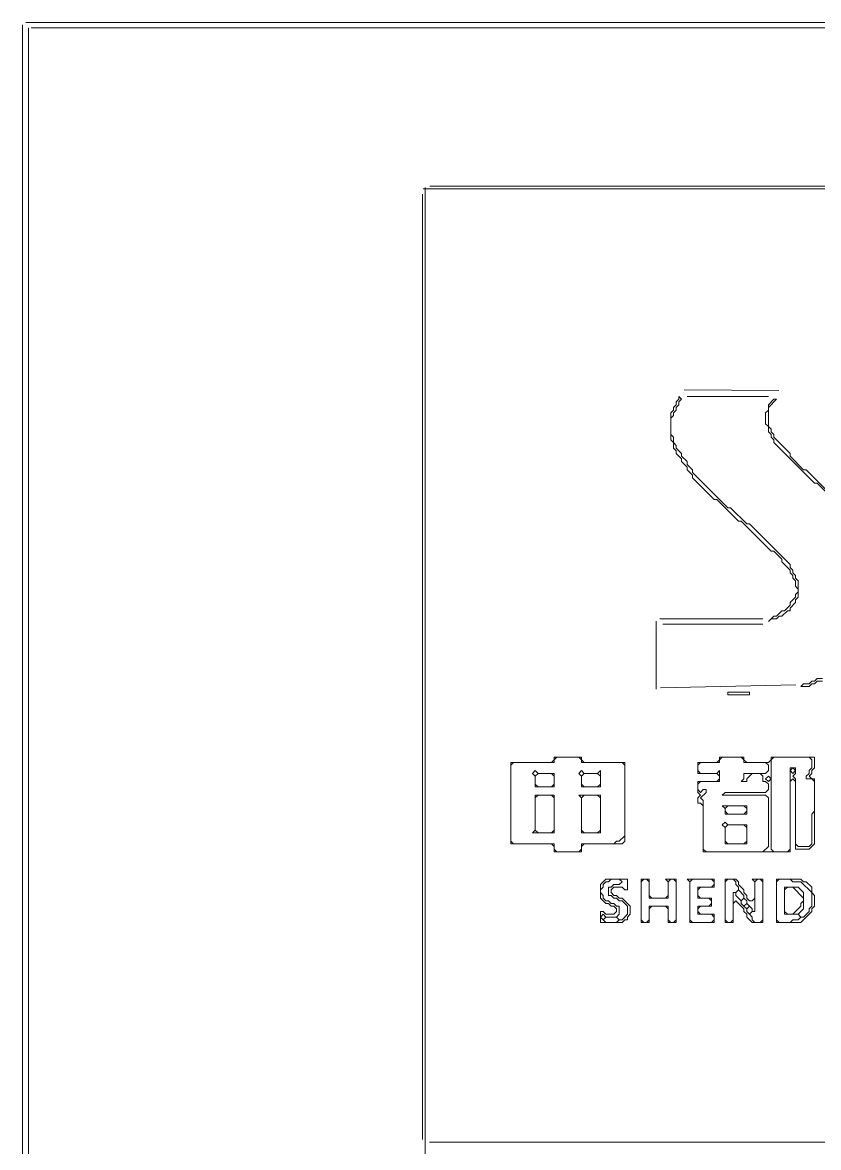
# Model space of a CAD drawing. Extents: x 58 to 1299, y 68 to 1824.
# Drawn here: x 57.8 to 351.5, y 1409 to 1824 of the extents above; entities that cross this region are included whole.
import ezdxf

# ---------------------------------------------------------------- set-up
doc = ezdxf.new("R2010")
doc.units = 0
doc.layers.add('TEXT_FALLBACK_OUTLINE', color=2, linetype='Continuous', lineweight=0)
doc.layers.add('TRACE_STRAIGHT', color=5, linetype='Continuous', lineweight=0)

msp = doc.modelspace()

# ---------------------------------------------------------------- linework, layer by layer
at = {"layer": 'TEXT_FALLBACK_OUTLINE', "color": 2}
for points in [[(300, 1686), (300, 1685), (299, 1684), (299, 1683), (298, 1682), (298, 1681), (297, 1680), (297, 1670), (298, 1669), (298, 1667), (299, 1666), (299, 1665), (301, 1663), (301, 1662), (303, 1660), (303, 1659), (305, 1657), (305, 1656), (313, 1648), (314, 1648), (322, 1640), (323, 1640), (334, 1629), (335, 1629), (338, 1626), (338, 1625), (341, 1622), (341, 1621), (342, 1620), (342, 1619), (343, 1618), (343, 1616), (344, 1615), (344, 1614), (343, 1613), (343, 1612), (341, 1610), (341, 1609), (339, 1607), (338, 1607), (336, 1605), (335, 1605), (333, 1603), (334, 1604), (336, 1604), (337, 1605), (338, 1605), (340, 1607), (341, 1607), (341, 1608), (343, 1610), (343, 1611), (344, 1612), (344, 1618), (343, 1619), (343, 1620), (342, 1621), (342, 1622), (341, 1623), (341, 1624), (326, 1639), (325, 1639), (319, 1645), (318, 1645)], [(318, 1645), (305, 1658), (305, 1659), (303, 1661), (303, 1662), (301, 1664), (301, 1665), (299, 1667), (299, 1668), (298, 1669), (298, 1671), (297, 1672), (297, 1678), (298, 1679), (298, 1680), (299, 1681), (299, 1682), (300, 1683), (300, 1684), (301, 1685), (300, 1686)], [(335, 1685), (333, 1683), (333, 1681), (332, 1680), (332, 1676), (333, 1675), (333, 1673), (334, 1672), (334, 1671), (335, 1670), (335, 1669), (350, 1654), (351, 1654), (361, 1644)], [(354, 1652), (347, 1659), (346, 1659), (341, 1664), (341, 1665), (335, 1671), (335, 1672), (334, 1673), (334, 1674), (333, 1675), (333, 1682), (336, 1685), (335, 1685)], [(353, 1582), (351, 1582), (350, 1581), (349, 1581), (348, 1580), (346, 1580), (345, 1579), (348, 1579), (349, 1580), (350, 1580), (351, 1581), (353, 1581)]]:
    msp.add_lwpolyline(points, dxfattribs=at)
for points in [[(318, 1577), (326, 1577), (326, 1576), (318, 1576)], [(254, 1553), (254, 1552), (253, 1551), (238, 1551), (238, 1521), (253, 1521), (254, 1520), (254, 1518), (264, 1518), (264, 1520), (265, 1521), (279, 1521), (280, 1522), (280, 1551), (265, 1551), (264, 1552), (264, 1553)], [(254, 1552), (255, 1553), (263, 1553), (264, 1552), (264, 1551), (279, 1551), (280, 1550), (280, 1524), (278, 1522), (277, 1522), (276, 1521), (264, 1521), (264, 1519), (263, 1518), (255, 1518), (254, 1519), (254, 1521), (239, 1521), (238, 1522), (238, 1550), (239, 1551), (254, 1551)], [(315, 1553), (315, 1552), (314, 1551), (307, 1551), (307, 1547), (314, 1547), (315, 1546), (315, 1545), (314, 1544), (307, 1544), (307, 1540), (308, 1539), (307, 1538), (307, 1536), (308, 1536), (309, 1535), (309, 1518), (341, 1518), (341, 1544), (342, 1545), (343, 1544), (343, 1519), (348, 1519), (350, 1521), (350, 1545), (349, 1545), (348, 1546), (349, 1547), (349, 1548), (350, 1549), (350, 1553), (334, 1553), (334, 1552), (333, 1551), (325, 1551), (324, 1552), (324, 1553)], [(315, 1552), (316, 1553), (323, 1553), (324, 1552), (324, 1551), (332, 1551), (333, 1550), (333, 1548), (332, 1547), (324, 1547), (324, 1545), (323, 1544), (325, 1544), (325, 1545), (327, 1547), (330, 1547), (331, 1546), (331, 1544), (332, 1544), (333, 1543), (333, 1541), (332, 1540), (317, 1540), (316, 1539), (332, 1539), (333, 1538), (333, 1520), (331, 1518), (310, 1518), (309, 1519), (309, 1537), (308, 1538), (310, 1540), (310, 1541), (309, 1541), (308, 1540), (307, 1541), (307, 1543), (308, 1544), (315, 1544), (315, 1548), (314, 1547), (308, 1547), (307, 1548), (307, 1550), (308, 1551), (315, 1551)], [(334, 1552), (335, 1553), (348, 1553), (349, 1552), (349, 1549), (348, 1548), (348, 1547), (347, 1546), (347, 1545), (349, 1545), (350, 1544), (350, 1533), (349, 1532), (349, 1521), (348, 1520), (344, 1520), (343, 1521), (343, 1545), (342, 1546), (343, 1547), (343, 1549), (341, 1549), (341, 1519), (340, 1518), (335, 1518), (334, 1519)], [(341, 1548), (342, 1549), (343, 1548), (342, 1547)], [(247, 1548), (246, 1547), (247, 1546), (247, 1542), (254, 1542), (254, 1547), (248, 1547)], [(247, 1546), (248, 1547), (253, 1547), (254, 1546), (254, 1543), (253, 1542), (248, 1542), (247, 1543)], [(264, 1548), (263, 1547), (264, 1546), (264, 1542), (271, 1542), (271, 1548), (270, 1547), (265, 1547)], [(264, 1546), (265, 1547), (270, 1547), (271, 1546), (271, 1543), (270, 1542), (265, 1542), (264, 1543)], [(332, 1545), (333, 1546), (334, 1545), (333, 1544)], [(247, 1539), (247, 1526), (246, 1525), (254, 1525), (254, 1539)], [(247, 1538), (248, 1539), (253, 1539), (254, 1538), (254, 1526), (253, 1525), (248, 1525), (247, 1526)], [(263, 1539), (264, 1538), (264, 1525), (271, 1525), (271, 1539)], [(264, 1538), (265, 1539), (270, 1539), (271, 1538), (271, 1526), (270, 1525), (265, 1525), (264, 1526)], [(316, 1535), (317, 1534), (317, 1532), (325, 1532), (325, 1535)], [(317, 1534), (318, 1535), (324, 1535), (325, 1534), (325, 1533), (324, 1532), (318, 1532), (317, 1533)], [(317, 1529), (316, 1528), (317, 1527), (317, 1521), (325, 1521), (325, 1528), (318, 1528)], [(317, 1527), (318, 1528), (324, 1528), (325, 1527), (325, 1522), (324, 1521), (318, 1521), (317, 1522)], [(273, 1508), (271, 1506), (271, 1501), (273, 1499), (274, 1499), (275, 1498), (276, 1498), (277, 1497), (277, 1496), (276, 1495), (273, 1495), (272, 1496), (271, 1496), (271, 1492), (279, 1492), (280, 1493), (281, 1493), (281, 1494), (282, 1495), (282, 1498), (279, 1501), (278, 1501), (277, 1502), (276, 1502), (275, 1503), (275, 1504), (276, 1505), (279, 1505), (280, 1504), (281, 1504), (281, 1508)], [(274, 1507), (275, 1508), (278, 1508), (279, 1507), (278, 1506), (276, 1506), (275, 1505), (274, 1505), (274, 1502), (275, 1502), (276, 1501), (277, 1501), (278, 1500), (279, 1500), (281, 1498), (281, 1495), (279, 1493), (278, 1493), (277, 1494), (278, 1495), (278, 1498), (277, 1498), (276, 1499), (275, 1499), (274, 1500), (273, 1500), (272, 1501), (272, 1502), (271, 1503), (271, 1504), (272, 1505), (272, 1506), (273, 1507)], [(286, 1508), (286, 1492), (289, 1492), (289, 1497), (290, 1498), (295, 1498), (296, 1497), (296, 1492), (299, 1492), (299, 1508), (295, 1508), (296, 1507), (296, 1502), (295, 1501), (290, 1501), (289, 1502), (289, 1508)], [(286, 1507), (287, 1508), (288, 1508), (289, 1507), (289, 1501), (296, 1501), (296, 1507), (297, 1508), (298, 1508), (299, 1507), (299, 1493), (298, 1492), (297, 1492), (296, 1493), (296, 1498), (289, 1498), (289, 1493), (288, 1492), (287, 1492), (286, 1493)], [(303, 1508), (304, 1507), (304, 1492), (313, 1492), (313, 1495), (308, 1495), (307, 1496), (307, 1497), (308, 1498), (312, 1498), (312, 1501), (308, 1501), (307, 1502), (307, 1504), (308, 1505), (313, 1505), (313, 1508)], [(304, 1507), (305, 1508), (312, 1508), (313, 1507), (313, 1506), (312, 1505), (307, 1505), (307, 1501), (311, 1501), (312, 1500), (312, 1499), (311, 1498), (307, 1498), (307, 1495), (312, 1495), (313, 1494), (313, 1493), (312, 1492), (305, 1492), (304, 1493)], [(317, 1508), (317, 1492), (320, 1492), (320, 1499), (321, 1500), (324, 1497), (324, 1496), (325, 1495), (325, 1494), (327, 1492), (331, 1492), (331, 1508), (327, 1508), (328, 1507), (328, 1501), (327, 1500), (326, 1500), (325, 1501), (325, 1502), (324, 1503), (324, 1504), (322, 1506), (322, 1507), (321, 1508)], [(317, 1507), (318, 1508), (320, 1508), (321, 1507), (321, 1506), (322, 1505), (322, 1504), (321, 1503), (320, 1503), (320, 1493), (319, 1492), (318, 1492), (317, 1493)], [(328, 1507), (329, 1508), (330, 1508), (331, 1507), (331, 1493), (330, 1492), (328, 1492), (327, 1493), (327, 1494), (326, 1495), (327, 1496), (328, 1496)], [(336, 1508), (336, 1492), (345, 1492), (349, 1496), (349, 1497), (350, 1498), (350, 1502), (349, 1503), (349, 1505), (347, 1507), (346, 1507), (345, 1508)], [(336, 1507), (337, 1508), (341, 1508), (342, 1507), (345, 1507), (349, 1503), (349, 1498), (348, 1497), (348, 1496), (346, 1494), (345, 1494), (344, 1495), (346, 1497), (346, 1503), (344, 1505), (339, 1505), (339, 1495), (344, 1495), (345, 1494), (344, 1493), (342, 1493), (341, 1492), (337, 1492), (336, 1493)], [(321, 1503), (322, 1504), (324, 1502), (324, 1501), (323, 1500), (321, 1502)], [(339, 1504), (340, 1505), (342, 1505), (346, 1501), (346, 1500), (345, 1499), (345, 1498), (342, 1495), (340, 1495), (339, 1496)], [(323, 1500), (324, 1501), (325, 1500), (325, 1499), (324, 1498), (323, 1499)], [(324, 1498), (325, 1499), (326, 1498), (325, 1497)], [(271, 1494), (272, 1495), (273, 1494), (272, 1493)], [(325, 1497), (326, 1498), (327, 1497), (327, 1496), (326, 1495), (325, 1496)], [(272, 1493), (273, 1494), (277, 1494), (278, 1493), (277, 1492), (273, 1492)]]:
    msp.add_lwpolyline(points, close=True, dxfattribs=at)
at = {"layer": 'TRACE_STRAIGHT', "color": 5}
for p, q in [((57.77, 1823.12), (57.77, 69.38)), ((59, 1824), (1298, 1824)), ((60, 1822), (60, 71)), ((61, 1822), (1296, 1822)), ((205.38, 1411.88), (205.38, 1760.63)), ((205.62, 1762.63), (1238.12, 1762.63)), ((206.31, 128.12), (206.31, 1763.12)), ((208.12, 1763.68), (674.37, 1763.68)), ((301.87, 1688.44), (336.87, 1688.28)), ((303, 1686), (333, 1686)), ((291.56, 1603.13), (291.63, 1578.12)), ((293, 1604), (331, 1604)), ((294, 1602), (331, 1602)), ((293.14, 1578.61), (343.15, 1579.68)), ((208, 1411), (338, 1411)), ((209.38, 1410.96), (674.37, 1410.96))]:
    msp.add_line(p, q, dxfattribs=at)

doc.saveas('drawing.dxf')
